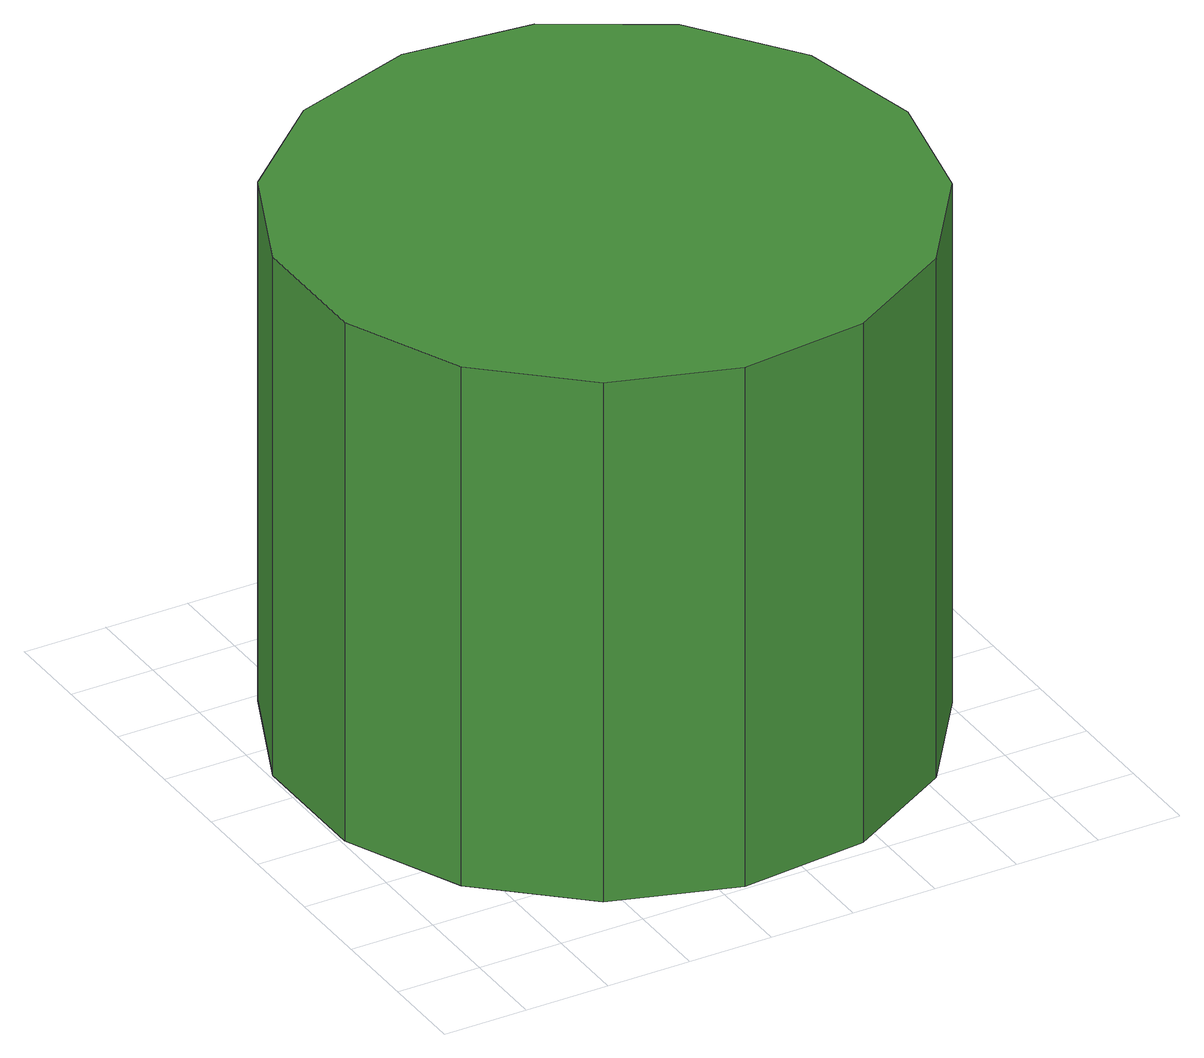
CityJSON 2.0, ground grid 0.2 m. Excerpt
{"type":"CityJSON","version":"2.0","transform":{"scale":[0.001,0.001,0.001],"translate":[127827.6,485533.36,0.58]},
"CityObjects":{
"tree1":{"type":"SolitaryVegetationObject","attributes":{"function":"something"},"geometry":[{"type":"MultiSurface","lod":"1","boundaries":[[[0,1,2,3,4,5,6,7,8,9,10,11,12,13,14]],[[15,16,17,18,19,20,21,22,23,24,25,26,27,28,29]],[[0,29,28,1]],[[1,28,27,2]],[[2,27,26,3]],[[3,26,25,4]],[[4,25,24,5]],[[5,24,23,6]],[[6,23,22,7]],[[7,22,21,8]],[[8,21,20,9]],[[9,20,19,10]],[[10,19,18,11]],[[11,18,17,12]],[[12,17,16,13]],[[13,16,15,14]],[[14,15,29,0]]]}]}
},
"vertices":[
[1474,745,1296],[1410,1047,1296],[1229,1296,1296],[962,1450,1296],[656,1482,1296],[362,1387,1296],[133,1181,1296],[8,899,1296],[8,591,1296],[133,309,1296],[362,103,1296],[656,8,1296],[962,40,1296],[1229,194,1296],[1410,443,1296],[1410,443,6],[1229,194,6],[962,40,6],[656,8,6],[362,103,6],[133,309,6],[8,591,6],[8,899,6],[133,1181,6],[362,1387,6],[656,1482,6],[962,1450,6],[1229,1296,6],[1410,1047,6],[1474,745,6]
]}
